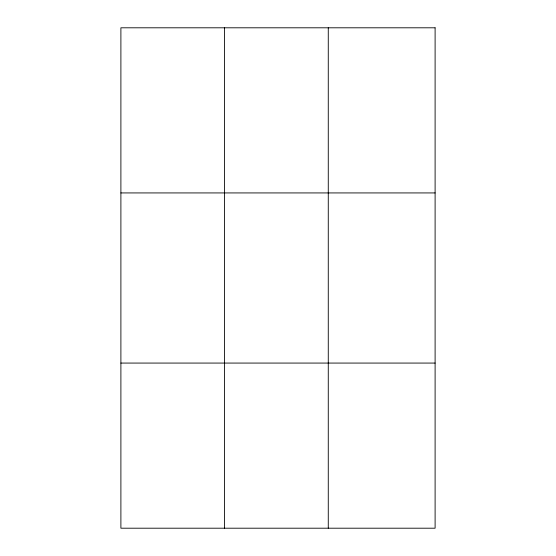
<?xml version="1.0" encoding="UTF-8"?>
<svg xmlns="http://www.w3.org/2000/svg" width="556" height="556" viewBox="0 0 556 556"><rect width="100%" height="100%" fill="white"/><g stroke="black" fill="none" stroke-linecap="round" stroke-linejoin="round"><path stroke-width="0.83" d="M224.582 528.2L224.582 27.8M328.269 528.2L328.269 27.8M120.895 192.932L435.105 192.932M120.895 363.068L435.105 363.068M435.105 27.8L435.105 528.2L120.895 528.2L120.895 27.8L435.105 27.8"/></g></svg>
